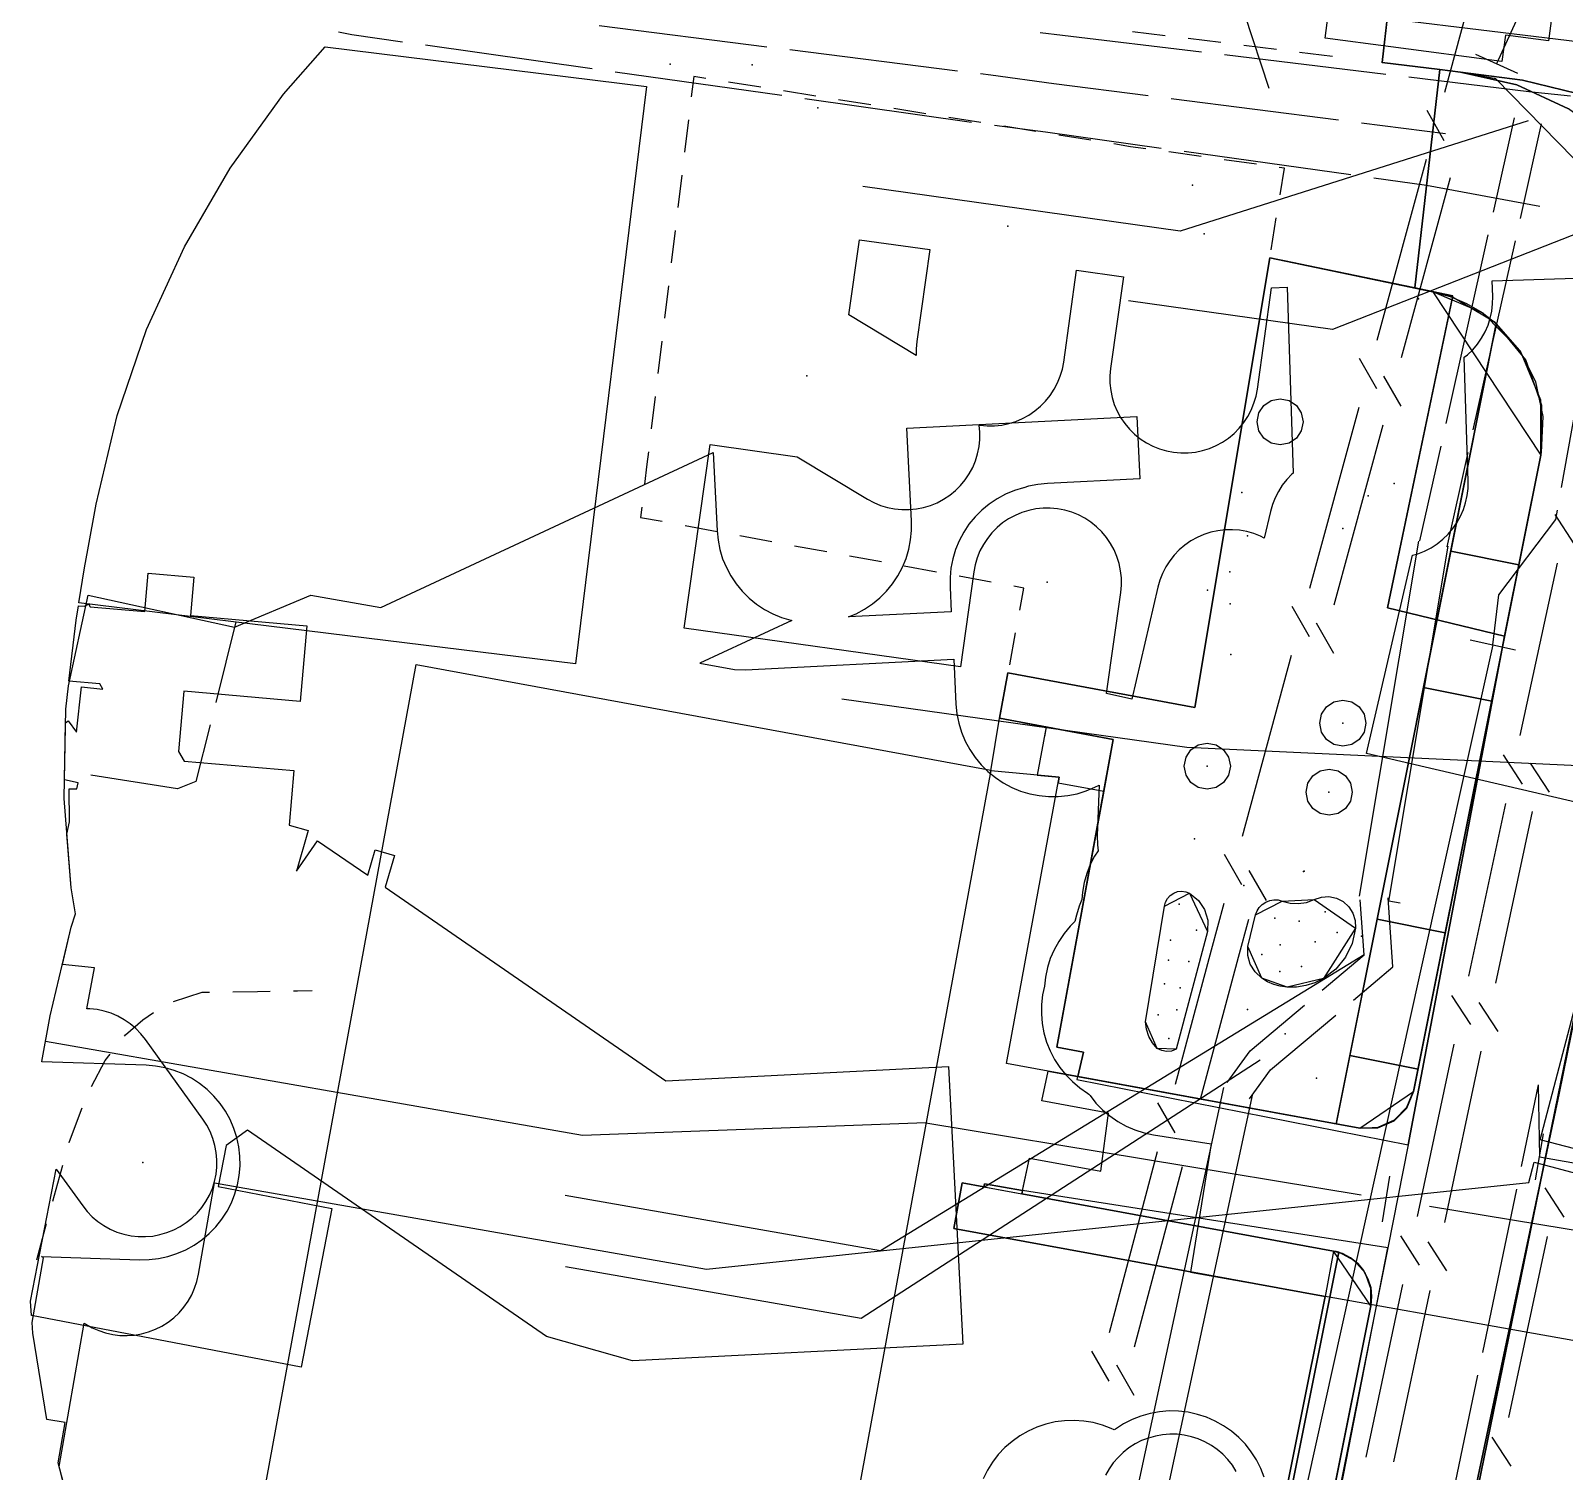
# Model space of a CAD drawing. Header units: metres. Extents: x 4550 to 4731, y 10605 to 11772.
# Drawn here: x 4569.19 to 4602.27, y 10718.54 to 10749.62 of the extents above; entities that cross this region are included whole.
import ezdxf

# ---------------------------------------------------------------- set-up
doc = ezdxf.new("R2010")
doc.units = ezdxf.units.M
for name, color, linetype in [('BOUNDARY', 7, 'Continuous'), ('BUILDING', 7, 'Continuous'), ('BUSH', 7, 'Continuous'), ('CURB', 7, 'Continuous'), ('ELECTR_CABLE', 7, 'Continuous'), ('ELECTR_CABLE_COMM', 7, 'Continuous'), ('GAS', 7, 'Continuous'), ('GRASS', 7, 'Continuous'), ('GROUND', 7, 'Continuous'), ('HEAT', 7, 'Continuous'), ('ROAD', 7, 'Continuous'), ('SEWER', 7, 'Continuous'), ('SIDEWALK_PATH', 7, 'Continuous'), ('TREE', 7, 'Continuous'), ('WATER_PIPELINE', 7, 'Continuous')]:
    doc.layers.add(name, color=color, linetype=linetype)

msp = doc.modelspace()

# ---------------------------------------------------------------- linework, layer by layer
at = {"layer": 'BOUNDARY'}
msp.add_lwpolyline([(4587.243, 10673.095), (4597.11, 10722.304), (4589.101, 10723.775), (4589.281, 10724.759), (4589.748, 10724.673), (4589.761, 10724.741), (4590.577, 10724.591), (4590.728, 10725.291), (4592.267, 10725.008), (4592.435, 10726.261), (4590.996, 10726.525), (4591.136, 10727.171), (4590.237, 10727.336), (4591.371, 10733.509), (4589.897, 10733.645), (4590.084, 10734.78), (4590.266, 10735.763), (4594.299, 10735.017), (4595.912, 10744.716), (4599.04, 10744.065), (4599.581, 10748.777), (4598.336, 10748.927), (4599.162, 10756.121)], dxfattribs=at)
at = {"layer": 'BUILDING'}
for points in [[(4582.471, 10748.413), (4580.937, 10735.956), (4570.226, 10737.275), (4570.349, 10738.026), (4570.418, 10738.418), (4570.599, 10739.401), (4571.051, 10741.311), (4571.687, 10743.168), (4572.502, 10744.953), (4573.489, 10746.65), (4574.637, 10748.242), (4575.54, 10749.266)], [(4582.754, 10694.765), (4571.601, 10696.814), (4574.313, 10710.342), (4573.828, 10710.862), (4573.077, 10711.845), (4577.503, 10735.938), (4589.9, 10733.66)]]:
    msp.add_lwpolyline(points, close=True, dxfattribs=at)
at = {"layer": 'BUSH'}
for p in [(4595.313, 10739.651), (4595.433, 10738.714), (4595.053, 10737.944), (4594.568, 10737.542), (4597.489, 10734.678), (4594.566, 10733.747), (4597.19, 10733.188), (4594.291, 10732.181), (4595.355, 10731.175), (4596.641, 10731.477), (4596.652, 10731.483), (4593.959, 10730.768), (4597.107, 10730.609), (4594.335, 10730.209), (4596.02, 10730.471), (4596.55, 10730.403), (4593.771, 10729.997), (4596.14, 10729.897), (4596.892, 10729.957), (4597.365, 10730.162), (4597.895, 10730.082), (4593.731, 10729.56), (4594.171, 10729.536), (4595.739, 10729.688), (4596.129, 10729.318), (4596.599, 10729.424), (4593.646, 10729.054), (4593.978, 10728.968), (4593.506, 10728.384), (4593.909, 10728.489), (4595.432, 10728.496), (4593.738, 10727.871), (4596.243, 10727.97)]:
    msp.add_point(p, dxfattribs=at)
at = {"layer": 'CURB'}
for points in [[(4593.656, 10749.506), (4592.95, 10749.593)], [(4594.859, 10749.357), (4594.152, 10749.444)], [(4596.061, 10749.209), (4595.355, 10749.296)], [(4597.264, 10749.06), (4596.557, 10749.147)], [(4599.581, 10748.778), (4600.031, 10748.723)], [(4600.793, 10748.579), (4600.031, 10748.723)], [(4583.746, 10748.587), (4583.489, 10748.628), (4583.436, 10748.19)], [(4584.933, 10748.396), (4584.24, 10748.507)], [(4605.147, 10744.123), (4600.793, 10748.579)], [(4586.12, 10748.205), (4585.427, 10748.316)], [(4587.307, 10748.014), (4586.614, 10748.126)], [(4588.494, 10747.823), (4587.801, 10747.935)], [(4589.681, 10747.632), (4588.987, 10747.744)], [(4583.376, 10747.693), (4583.292, 10746.996)], [(4590.868, 10747.441), (4590.174, 10747.553)], [(4592.055, 10747.25), (4591.361, 10747.362)], [(4593.243, 10747.066), (4592.911, 10747.112), (4592.548, 10747.171)], [(4594.433, 10746.901), (4593.738, 10746.998)], [(4595.624, 10746.736), (4594.929, 10746.832)], [(4583.232, 10746.5), (4583.147, 10745.803)], [(4596.137, 10746.072), (4596.233, 10746.651), (4596.119, 10746.667)], [(4595.94, 10744.886), (4596.055, 10745.579)], [(4583.087, 10745.306), (4583.003, 10744.609)], [(4596.919, 10744.506), (4596.232, 10744.649)], [(4582.943, 10744.113), (4582.859, 10743.416)], [(4599.43, 10743.984), (4601.761, 10740.458)], [(4597.345, 10726.023), (4600.799, 10743.289)], [(4582.799, 10742.919), (4582.714, 10742.222)], [(4582.654, 10741.726), (4582.57, 10741.029)], [(4582.51, 10740.532), (4582.477, 10740.262), (4582.426, 10739.835)], [(4601.761, 10740.458), (4599.021, 10726.76)], [(4582.366, 10739.339), (4582.339, 10739.116), (4582.809, 10739.03)], [(4583.3, 10738.939), (4583.991, 10738.813)], [(4584.483, 10738.722), (4585.173, 10738.595)], [(4585.665, 10738.505), (4586.356, 10738.378)], [(4586.848, 10738.288), (4587.538, 10738.161)], [(4588.03, 10738.071), (4588.721, 10737.944)], [(4589.212, 10737.853), (4589.903, 10737.726)], [(4590.395, 10737.636), (4590.605, 10737.597), (4590.603, 10737.587), (4590.516, 10737.117)], [(4590.425, 10736.626), (4590.298, 10735.935)], [(4590.207, 10735.444), (4590.084, 10734.78), (4590.111, 10734.775)], [(4590.602, 10734.684), (4591.088, 10734.594), (4591.051, 10734.389)], [(4572.269, 10728.672), (4572.884, 10728.869), (4573.046, 10728.871)], [(4573.546, 10728.88), (4574.078, 10728.888), (4574.354, 10728.893)], [(4574.854, 10728.901), (4574.944, 10728.903), (4575.258, 10728.908)], [(4571.209, 10727.926), (4571.229, 10727.95), (4571.602, 10728.275), (4571.835, 10728.434)], [(4602.411, 10728.013), (4594.894, 10691.23)], [(4570.496, 10726.835), (4570.794, 10727.398), (4570.9, 10727.533)], [(4591.77, 10727.055), (4591.895, 10727.578), (4591.32, 10727.684)], [(4591.77, 10727.055), (4597.854, 10725.941)], [(4597.854, 10725.941), (4599.015, 10726.729)], [(4570.012, 10725.622), (4570.02, 10725.653), (4570.294, 10726.379)], [(4569.663, 10724.362), (4569.879, 10725.14)], [(4589.748, 10724.673), (4597.29, 10723.287)], [(4569.315, 10723.101), (4569.53, 10723.88)], [(4578.327, 10627.876), (4597.402, 10723.249)], [(4598.09, 10722.108), (4597.29, 10723.287)], [(4588.056, 10671.94), (4598.09, 10722.108)]]:
    msp.add_lwpolyline(points, dxfattribs=at)
for points in [[(4593.644, 10730.73), (4594.183, 10731.006), (4594.571, 10730.178), (4593.892, 10727.644), (4593.488, 10727.659), (4593.234, 10728.23)], [(4595.439, 10729.859), (4595.608, 10730.538), (4596.182, 10730.838), (4596.869, 10730.871), (4597.762, 10730.253), (4597.072, 10729.168), (4596.288, 10728.98), (4595.739, 10729.174), (4595.439, 10729.859)]]:
    msp.add_lwpolyline(points, close=True, dxfattribs=at)
at = {"layer": 'ELECTR_CABLE'}
for points in [[(4605.314, 10758.769), (4600.805, 10748.903)], [(4595.901, 10748.371), (4595.377, 10749.961), (4593.439, 10750.385)], [(4585.067, 10749.262), (4581.451, 10749.718)], [(4575.827, 10749.591), (4576.112, 10749.532), (4577.206, 10749.378)], [(4590.96, 10749.578), (4591.444, 10749.52), (4594.441, 10749.158)], [(4577.701, 10749.308), (4581.297, 10748.8)], [(4589.178, 10748.744), (4585.563, 10749.2)], [(4594.938, 10749.098), (4598.419, 10748.678)], [(4600.35, 10749.111), (4601.26, 10748.695)], [(4581.792, 10748.73), (4585.388, 10748.222)], [(4593.288, 10748.208), (4591.259, 10748.467), (4589.897, 10748.653), (4589.674, 10748.681)], [(4598.916, 10748.618), (4601.503, 10748.306), (4602.398, 10748.212)], [(4585.883, 10748.152), (4589.479, 10747.644)], [(4597.399, 10747.684), (4593.784, 10748.145)], [(4600.737, 10745.697), (4601.192, 10747.733)], [(4601.485, 10747.668), (4593.981, 10745.292), (4587.134, 10746.252)], [(4589.974, 10747.574), (4591.076, 10747.433), (4593.573, 10747.083)], [(4599.702, 10747.39), (4597.895, 10747.621)], [(4601.322, 10745.566), (4601.778, 10747.602)], [(4594.068, 10747.013), (4597.664, 10746.509)], [(4605.856, 10746.542), (4597.269, 10743.171), (4592.866, 10743.789)], [(4598.159, 10746.44), (4599.291, 10746.281), (4601.739, 10745.831)], [(4599.717, 10741.137), (4600.628, 10745.209)], [(4600.302, 10741.006), (4601.213, 10745.078)], [(4602.208, 10739.761), (4602.795, 10743.032)], [(4599.152, 10738.612), (4599.608, 10740.649)], [(4599.738, 10738.482), (4600.193, 10740.518)], [(4600.725, 10736.369), (4600.855, 10737.442), (4602.084, 10739.068), (4602.12, 10739.269)], [(4597.849, 10730.94), (4599.129, 10738.6)], [(4598.481, 10730.834), (4599.761, 10738.494)], [(4573.613, 10736.859), (4573.176, 10735.123)], [(4600.237, 10736.477), (4601.213, 10736.261)], [(4600.725, 10736.369), (4599.139, 10729.205), (4594.678, 10709.053), (4591.515, 10694.765)], [(4573.054, 10734.639), (4572.747, 10733.418), (4572.35, 10733.26), (4570.48, 10733.555)], [(4597.042, 10728.916), (4597.951, 10729.68), (4597.866, 10730.866)], [(4597.719, 10728.701), (4598.571, 10729.418), (4598.464, 10730.908)], [(4598.727, 10730.793), (4598.48, 10730.834)], [(4597.951, 10729.68), (4587.516, 10723.294), (4580.712, 10724.485)], [(4594.991, 10726.925), (4595.487, 10727.608), (4596.659, 10728.594)], [(4595.477, 10726.573), (4595.929, 10727.196), (4597.336, 10728.379)], [(4595.708, 10727.402), (4587.102, 10721.832), (4580.724, 10722.948)], [(4601.7, 10726.87), (4601.334, 10725.109)], [(4601.7, 10726.87), (4601.73, 10725.32)], [(4591.69, 10711.764), (4594.921, 10726.816)], [(4592.316, 10711.63), (4595.547, 10726.682)], [(4601.644, 10724.827), (4601.816, 10725.813)], [(4601.73, 10725.32), (4618.06, 10722.46)], [(4601.232, 10724.62), (4600.499, 10721.098)], [(4600.397, 10720.608), (4599.664, 10717.086)]]:
    msp.add_lwpolyline(points, dxfattribs=at)
at = {"layer": 'ELECTR_CABLE_COMM'}
for points in [[(4599.688, 10748.29), (4600.75, 10752.193)], [(4599.678, 10747.241), (4599.305, 10747.892)], [(4598.233, 10742.94), (4599.295, 10746.843)], [(4598.756, 10742.561), (4599.813, 10746.445)], [(4598.222, 10741.891), (4597.85, 10742.541)], [(4598.745, 10741.512), (4598.373, 10742.163)], [(4596.778, 10737.589), (4597.839, 10741.492)], [(4597.306, 10737.229), (4598.362, 10741.114)], [(4602.478, 10738.547), (4602.071, 10739.176)], [(4601.318, 10734.408), (4602.117, 10738.128)], [(4596.767, 10736.54), (4596.395, 10737.191)], [(4597.295, 10736.18), (4596.923, 10736.831)], [(4595.322, 10732.239), (4596.384, 10736.142)], [(4601.364, 10733.36), (4600.957, 10733.989)], [(4601.944, 10733.186), (4601.537, 10733.816)], [(4600.204, 10729.221), (4601.003, 10732.941)], [(4600.789, 10729.07), (4601.583, 10732.768)], [(4595.312, 10731.19), (4594.939, 10731.84)], [(4595.845, 10730.848), (4595.472, 10731.499)], [(4593.881, 10726.885), (4594.655, 10729.784), (4594.929, 10730.792)], [(4594.42, 10726.562), (4595.238, 10729.627), (4595.462, 10730.45)], [(4600.251, 10728.173), (4599.843, 10728.802)], [(4600.837, 10728.022), (4600.429, 10728.651)], [(4599.098, 10724.032), (4599.891, 10727.754)], [(4599.688, 10723.905), (4600.476, 10727.603)], [(4593.876, 10725.836), (4593.5, 10726.484)], [(4592.453, 10721.527), (4593.495, 10725.435)], [(4592.997, 10721.223), (4594.034, 10725.112)], [(4602.262, 10724.019), (4601.854, 10724.648)], [(4599.145, 10722.984), (4598.737, 10723.613)], [(4601.069, 10719.694), (4601.901, 10723.6)], [(4599.736, 10722.857), (4599.328, 10723.486)], [(4597.992, 10718.844), (4598.785, 10722.565)], [(4598.587, 10718.739), (4599.375, 10722.438)], [(4592.447, 10720.478), (4592.072, 10721.127)], [(4592.991, 10720.174), (4592.616, 10720.822)], [(4601.117, 10718.646), (4600.709, 10719.275)]]:
    msp.add_lwpolyline(points, dxfattribs=at)
at = {"layer": 'GAS'}
for points in [[(4602.045, 10750.317), (4601.927, 10749.398), (4600.996, 10749.517), (4600.921, 10748.952), (4598.524, 10749.268), (4597.108, 10749.455), (4597.18, 10750.005)], [(4603.588, 10732.722), (4598, 10734.018), (4598.993, 10738.298), (4598.995, 10738.3), (4599.107, 10738.332), (4599.253, 10738.389), (4599.393, 10738.461), (4599.525, 10738.546), (4599.648, 10738.644), (4599.761, 10738.753), (4599.863, 10738.872), (4599.952, 10739.001), (4600.028, 10739.138), (4600.091, 10739.282), (4600.139, 10739.432), (4600.173, 10739.585), (4600.191, 10739.741), (4600.193, 10739.898), (4600.109, 10742.569), (4600.178, 10742.624), (4600.291, 10742.733), (4600.393, 10742.852), (4600.482, 10742.981), (4600.558, 10743.118), (4600.621, 10743.262), (4600.669, 10743.412), (4600.703, 10743.565), (4600.721, 10743.721), (4600.723, 10743.878), (4600.713, 10744.221), (4606.324, 10744.399)], [(4603.045, 10725.348), (4601.747, 10725.688), (4602.678, 10729.243)], [(4569.953, 10718.052), (4569.797, 10718.639), (4570.34, 10721.735), (4570.373, 10721.712), (4570.509, 10721.634), (4570.652, 10721.57), (4570.801, 10721.521), (4570.955, 10721.486), (4571.11, 10721.467), (4571.267, 10721.463), (4571.424, 10721.474), (4571.579, 10721.501), (4571.73, 10721.542), (4571.877, 10721.599), (4572.017, 10721.669), (4572.15, 10721.753), (4572.274, 10721.849), (4572.388, 10721.957), (4572.49, 10722.076), (4572.581, 10722.204), (4572.659, 10722.341), (4572.722, 10722.484), (4572.772, 10722.633), (4572.807, 10722.786), (4573.151, 10724.756), (4583.761, 10722.9), (4601.505, 10724.765), (4601.62, 10725.204), (4602.785, 10724.899)], [(4595.192, 10718.533), (4595.108, 10718.665), (4595.01, 10718.789), (4594.902, 10718.902), (4594.782, 10719.004), (4594.653, 10719.094), (4594.516, 10719.17), (4594.372, 10719.233), (4594.223, 10719.282), (4594.07, 10719.315), (4593.914, 10719.334), (4593.757, 10719.337), (4593.6, 10719.324), (4593.446, 10719.297), (4593.295, 10719.254), (4593.148, 10719.197), (4593.008, 10719.126), (4592.876, 10719.041), (4592.753, 10718.944), (4592.64, 10718.835), (4592.538, 10718.715), (4592.448, 10718.587), (4592.371, 10718.45)]]:
    msp.add_lwpolyline(points, dxfattribs=at)
for points in [[(4587.061, 10745.105), (4588.578, 10744.892), (4588.3, 10742.911), (4588.286, 10742.755), (4588.287, 10742.611), (4586.834, 10743.487)], [(4592.393, 10735.319), (4592.699, 10737.495), (4592.713, 10737.652), (4592.712, 10737.809), (4592.695, 10737.965), (4592.663, 10738.119), (4592.616, 10738.268), (4592.555, 10738.413), (4592.48, 10738.551), (4592.392, 10738.681), (4592.291, 10738.801), (4592.179, 10738.912), (4592.057, 10739.01), (4591.926, 10739.096), (4591.787, 10739.169), (4591.641, 10739.228), (4591.491, 10739.273), (4591.336, 10739.302), (4591.18, 10739.316), (4591.023, 10739.315), (4590.867, 10739.298), (4590.713, 10739.266), (4590.563, 10739.22), (4590.419, 10739.158), (4590.281, 10739.083), (4590.151, 10738.995), (4590.03, 10738.894), (4589.92, 10738.783), (4589.822, 10738.66), (4589.735, 10738.529), (4589.662, 10738.39), (4589.603, 10738.245), (4589.559, 10738.094), (4589.53, 10737.94), (4589.242, 10735.89), (4583.284, 10736.726), (4583.839, 10740.687), (4585.719, 10740.423), (4587.234, 10739.51), (4587.372, 10739.435), (4587.517, 10739.375), (4587.667, 10739.329), (4587.821, 10739.298), (4587.977, 10739.282), (4588.134, 10739.282), (4588.291, 10739.297), (4588.445, 10739.327), (4588.595, 10739.372), (4588.74, 10739.432), (4588.879, 10739.506), (4589.01, 10739.592), (4589.132, 10739.692), (4589.243, 10739.802), (4589.343, 10739.924), (4589.43, 10740.054), (4589.505, 10740.192), (4589.565, 10740.337), (4589.611, 10740.487), (4589.642, 10740.641), (4589.658, 10740.797), (4589.658, 10740.954), (4589.644, 10741.108), (4589.662, 10741.105), (4589.819, 10741.091), (4589.976, 10741.092), (4590.132, 10741.108), (4590.286, 10741.14), (4590.436, 10741.187), (4590.58, 10741.248), (4590.718, 10741.323), (4590.848, 10741.412), (4590.968, 10741.512), (4591.079, 10741.624), (4591.177, 10741.746), (4591.263, 10741.878), (4591.336, 10742.017), (4591.395, 10742.162), (4591.44, 10742.313), (4591.469, 10742.467), (4591.747, 10744.448), (4592.756, 10744.306), (4592.478, 10742.326), (4592.464, 10742.169), (4592.465, 10742.012), (4592.482, 10741.856), (4592.513, 10741.702), (4592.56, 10741.552), (4592.622, 10741.408), (4592.697, 10741.27), (4592.785, 10741.14), (4592.885, 10741.02), (4592.997, 10740.909), (4593.12, 10740.811), (4593.251, 10740.725), (4593.39, 10740.652), (4593.535, 10740.593), (4593.686, 10740.548), (4593.84, 10740.519), (4593.997, 10740.505), (4594.154, 10740.506), (4594.31, 10740.523), (4594.464, 10740.555), (4594.613, 10740.601), (4594.758, 10740.663), (4594.896, 10740.738), (4595.026, 10740.826), (4595.146, 10740.927), (4595.256, 10741.038), (4595.355, 10741.161), (4595.441, 10741.292), (4595.514, 10741.431), (4595.573, 10741.576), (4595.617, 10741.727), (4595.647, 10741.881), (4595.954, 10744.07), (4596.291, 10744.08), (4596.418, 10740.069), (4596.39, 10740.045), (4596.281, 10739.932), (4596.184, 10739.809), (4596.099, 10739.677), (4596.027, 10739.537), (4595.97, 10739.391), (4595.927, 10739.24), (4595.794, 10738.667), (4595.715, 10738.708), (4595.569, 10738.765), (4595.418, 10738.808), (4595.263, 10738.836), (4595.107, 10738.849), (4594.95, 10738.846), (4594.794, 10738.828), (4594.64, 10738.795), (4594.491, 10738.746), (4594.347, 10738.684), (4594.21, 10738.607), (4594.081, 10738.518), (4593.961, 10738.416), (4593.852, 10738.303), (4593.755, 10738.18), (4593.67, 10738.048), (4593.598, 10737.908), (4593.541, 10737.762), (4593.498, 10737.611), (4592.937, 10735.193)]]:
    msp.add_lwpolyline(points, close=True, dxfattribs=at)
at = {"layer": 'GRASS'}
for points in [[(4600.98, 10736.553), (4598.451, 10737.167), (4599.859, 10743.894), (4599.04, 10744.065), (4595.912, 10744.716), (4594.299, 10735.017), (4590.266, 10735.763), (4590.084, 10734.78), (4591.088, 10734.594), (4590.897, 10733.552), (4591.371, 10733.509), (4591.349, 10733.388), (4592.334, 10733.207), (4591.32, 10727.684), (4591.895, 10727.578), (4591.755, 10726.991), (4598.896, 10725.578)], [(4590.266, 10735.763), (4594.299, 10735.017), (4595.912, 10744.716), (4599.43, 10743.984), (4599.804, 10743.88), (4600.159, 10743.731), (4600.493, 10743.536), (4600.8, 10743.3), (4597.348, 10726.034), (4591.77, 10727.055), (4591.895, 10727.578), (4591.32, 10727.684), (4592.536, 10734.326), (4590.084, 10734.78)], [(4599.853, 10743.863), (4598.451, 10737.167), (4600.98, 10736.553), (4601.761, 10740.458), (4601.78, 10741.53), (4601.436, 10742.513), (4600.777, 10743.32)], [(4600.8, 10743.3), (4599.818, 10738.389), (4601.288, 10738.095), (4601.772, 10740.518), (4601.809, 10741.291), (4601.651, 10742.037), (4601.31, 10742.718)], [(4596.633, 10741.176), (4596.594, 10740.982), (4596.488, 10740.824), (4596.33, 10740.718), (4596.136, 10740.679), (4595.942, 10740.718), (4595.784, 10740.824), (4595.678, 10740.982), (4595.638, 10741.176), (4595.678, 10741.37), (4595.784, 10741.528), (4595.942, 10741.634), (4596.136, 10741.673), (4596.33, 10741.634), (4596.488, 10741.528), (4596.594, 10741.37)], [(4599.229, 10735.447), (4600.7, 10735.153), (4601.288, 10738.095), (4599.818, 10738.389)], [(4597.987, 10734.678), (4597.948, 10734.484), (4597.841, 10734.326), (4597.683, 10734.219), (4597.489, 10734.18), (4597.296, 10734.219), (4597.138, 10734.326), (4597.031, 10734.484), (4596.992, 10734.678), (4597.031, 10734.871), (4597.138, 10735.03), (4597.296, 10735.136), (4597.489, 10735.175), (4597.683, 10735.136), (4597.841, 10735.03), (4597.948, 10734.871)], [(4599.229, 10735.447), (4598.229, 10730.447), (4599.7, 10730.152), (4600.7, 10735.153)], [(4595.063, 10733.747), (4595.024, 10733.553), (4594.918, 10733.395), (4594.76, 10733.289), (4594.566, 10733.25), (4594.372, 10733.289), (4594.214, 10733.395), (4594.108, 10733.553), (4594.069, 10733.747), (4594.108, 10733.941), (4594.214, 10734.099), (4594.372, 10734.205), (4594.566, 10734.244), (4594.76, 10734.205), (4594.918, 10734.099), (4595.024, 10733.941)], [(4597.694, 10733.189), (4597.655, 10732.995), (4597.548, 10732.837), (4597.39, 10732.73), (4597.197, 10732.691), (4597.003, 10732.73), (4596.845, 10732.837), (4596.738, 10732.995), (4596.699, 10733.189), (4596.738, 10733.382), (4596.845, 10733.541), (4597.003, 10733.647), (4597.197, 10733.686), (4597.39, 10733.647), (4597.548, 10733.541), (4597.655, 10733.382)], [(4594.183, 10731.006), (4594.374, 10730.853), (4594.508, 10730.653), (4594.576, 10730.423), (4594.571, 10730.178), (4593.892, 10727.644), (4593.793, 10727.603), (4593.688, 10727.593), (4593.584, 10727.611), (4593.488, 10727.659), (4593.383, 10727.781), (4593.305, 10727.919), (4593.254, 10728.071), (4593.234, 10728.23), (4593.644, 10730.73), (4593.666, 10730.817), (4593.707, 10730.894), (4593.766, 10730.96), (4593.841, 10731.01), (4593.925, 10731.041), (4594.012, 10731.05), (4594.1, 10731.039)], [(4595.608, 10730.538), (4595.64, 10730.624), (4595.688, 10730.701), (4595.751, 10730.766), (4595.827, 10730.817), (4595.913, 10730.851), (4596.002, 10730.866), (4596.093, 10730.862), (4596.182, 10730.838), (4596.353, 10730.793), (4596.529, 10730.783), (4596.703, 10730.809), (4596.869, 10730.871), (4597.027, 10730.924), (4597.19, 10730.933), (4597.35, 10730.9), (4597.498, 10730.825), (4597.62, 10730.713), (4597.708, 10730.575), (4597.756, 10730.419), (4597.762, 10730.253), (4597.69, 10729.925), (4597.546, 10729.628), (4597.338, 10729.372), (4597.072, 10729.168), (4596.888, 10729.077), (4596.694, 10729.015), (4596.493, 10728.982), (4596.288, 10728.98), (4596.141, 10728.999), (4596, 10729.039), (4595.865, 10729.097), (4595.739, 10729.174), (4595.595, 10729.309), (4595.494, 10729.475), (4595.44, 10729.661), (4595.439, 10729.859)], [(4598.229, 10730.447), (4597.641, 10727.505), (4599.111, 10727.211), (4599.7, 10730.152)], [(4597.346, 10726.034), (4597.854, 10725.941), (4598.251, 10725.958), (4598.601, 10726.117), (4598.87, 10726.392), (4599.021, 10726.76), (4599.111, 10727.211), (4597.641, 10727.505)], [(4597.29, 10723.287), (4597.11, 10722.304), (4589.101, 10723.775), (4589.281, 10724.759)], [(4597.11, 10722.304), (4587.243, 10673.095), (4586.464, 10673.255), (4585.693, 10669.403), (4586.497, 10669.242), (4578.649, 10630.007), (4578.346, 10629.28), (4577.808, 10628.743), (4577.108, 10628.444), (4576.32, 10628.434), (4576.136, 10627.451), (4576.708, 10627.4), (4577.274, 10627.457), (4577.819, 10627.621), (4578.328, 10627.887), (4597.403, 10723.26), (4597.347, 10723.275), (4597.29, 10723.287)], [(4597.403, 10723.26), (4596.404, 10718.264), (4597.286, 10718.087), (4598.09, 10722.108), (4598.094, 10722.479), (4597.969, 10722.816), (4597.732, 10723.087)]]:
    msp.add_lwpolyline(points, close=True, dxfattribs=at)
msp.add_lwpolyline([(4587.647, 10669.334), (4591.521, 10688.606), (4595.589, 10708.644), (4598.462, 10723.355), (4590.577, 10724.591), (4589.761, 10724.741), (4589.748, 10724.673), (4589.281, 10724.759), (4589.101, 10723.775), (4597.11, 10722.304), (4587.243, 10673.095)], dxfattribs=at)
at = {"layer": 'GROUND'}
msp.add_lwpolyline([(4590.266, 10735.763), (4594.299, 10735.017), (4595.912, 10744.716), (4599.04, 10744.065), (4599.442, 10743.979), (4599.841, 10743.808), (4598.451, 10737.167), (4600.98, 10736.553), (4599.015, 10726.729), (4598.864, 10726.366), (4598.595, 10726.097), (4598.247, 10725.947), (4597.854, 10725.941), (4591.77, 10727.055), (4591.895, 10727.578), (4591.32, 10727.684), (4592.334, 10733.207), (4592.536, 10734.326), (4590.084, 10734.78)], close=True, dxfattribs=at)
msp.add_lwpolyline([(4587.243, 10673.095), (4597.11, 10722.304), (4589.101, 10723.775), (4589.281, 10724.759), (4589.748, 10724.673), (4589.761, 10724.741), (4590.577, 10724.591), (4590.562, 10724.523), (4597.29, 10723.287), (4597.482, 10723.232), (4597.656, 10723.141), (4597.81, 10723.018), (4597.937, 10722.865), (4598.032, 10722.69), (4598.09, 10722.502), (4598.11, 10722.306), (4598.09, 10722.108), (4588.056, 10671.94)], dxfattribs=at)
at = {"layer": 'HEAT'}
msp.add_lwpolyline([(4593.046, 10741.29), (4593.114, 10739.949), (4591.117, 10739.847), (4590.912, 10739.827), (4590.71, 10739.786), (4590.61, 10739.756), (4590.601, 10739.754), (4590.404, 10739.694), (4590.213, 10739.614), (4590.032, 10739.517), (4589.86, 10739.402), (4589.701, 10739.271), (4589.556, 10739.125), (4589.425, 10738.966), (4589.311, 10738.794), (4589.214, 10738.612), (4589.136, 10738.422), (4589.076, 10738.224), (4589.036, 10738.022), (4589.017, 10737.817), (4589.017, 10737.611), (4589.044, 10737.081), (4586.826, 10736.969), (4586.989, 10737.037), (4587.171, 10737.134), (4587.342, 10737.249), (4587.501, 10737.38), (4587.647, 10737.526), (4587.777, 10737.685), (4587.891, 10737.857), (4587.988, 10738.039), (4588.067, 10738.229), (4588.126, 10738.427), (4588.166, 10738.629), (4588.186, 10738.834), (4588.186, 10739.04), (4588.084, 10741.038)], close=True, dxfattribs=at)
for points in [[(4570.052, 10717.683), (4569.776, 10718.716), (4569.929, 10719.587), (4569.534, 10719.656), (4569.229, 10721.515), (4569.214, 10721.745), (4569.459, 10723.142), (4569.416, 10723.171), (4571.532, 10723.099), (4571.739, 10723.102), (4571.943, 10723.125), (4572.145, 10723.168), (4572.341, 10723.231), (4572.53, 10723.313), (4572.711, 10723.413), (4572.88, 10723.53), (4573.038, 10723.663), (4573.181, 10723.811), (4573.309, 10723.972), (4573.421, 10724.145), (4573.516, 10724.328), (4573.592, 10724.52), (4573.649, 10724.718), (4573.686, 10724.92), (4573.703, 10725.126), (4573.7, 10725.332), (4573.677, 10725.537), (4573.633, 10725.738), (4573.571, 10725.934), (4573.489, 10726.124), (4573.389, 10726.304), (4573.272, 10726.474), (4573.139, 10726.631), (4572.991, 10726.774), (4572.83, 10726.903), (4572.657, 10727.015), (4572.474, 10727.109), (4572.282, 10727.185), (4572.084, 10727.242), (4571.881, 10727.279), (4571.676, 10727.296), (4569.428, 10727.373), (4569.428, 10727.378), (4569.608, 10728.361), (4570.056, 10730.274), (4570.155, 10730.564), (4570.057, 10731.122), (4569.966, 10732.278), (4570.025, 10732.547), (4570.013, 10733.259), (4570.181, 10733.262), (4570.209, 10733.391), (4569.913, 10733.456), (4569.941, 10734.978), (4570, 10735.483), (4570.427, 10737.438), (4573.585, 10736.748), (4575.225, 10737.437), (4576.74, 10737.171), (4583.906, 10740.512), (4583.991, 10738.827), (4584.012, 10738.622), (4584.052, 10738.42), (4584.112, 10738.223), (4584.192, 10738.033), (4584.289, 10737.851), (4584.404, 10737.68), (4584.535, 10737.521), (4584.681, 10737.375), (4584.84, 10737.245), (4585.012, 10737.131), (4585.194, 10737.034), (4585.384, 10736.955), (4585.582, 10736.896), (4585.606, 10736.891), (4583.622, 10735.967), (4584.368, 10735.837), (4584.601, 10735.829), (4589.096, 10736.057), (4589.145, 10735.084), (4589.166, 10734.879), (4589.206, 10734.677), (4589.266, 10734.479), (4589.346, 10734.289), (4589.443, 10734.108), (4589.558, 10733.936), (4589.689, 10733.777), (4589.835, 10733.632), (4589.994, 10733.501), (4590.166, 10733.387), (4590.348, 10733.29), (4590.538, 10733.212), (4590.735, 10733.152), (4590.938, 10733.112), (4591.143, 10733.092), (4591.349, 10733.093), (4591.554, 10733.113), (4591.756, 10733.154), (4591.953, 10733.214), (4592.143, 10733.293), (4592.23, 10733.34), (4592.192, 10732.254), (4592.195, 10732.048), (4592.209, 10731.925), (4592.135, 10731.809), (4592.042, 10731.626), (4591.967, 10731.434), (4591.912, 10731.235), (4591.876, 10731.032), (4591.863, 10730.869), (4591.803, 10730.729), (4591.741, 10730.532), (4591.711, 10730.394), (4591.609, 10730.294), (4591.477, 10730.137), (4591.36, 10729.967), (4591.261, 10729.786), (4591.179, 10729.597), (4591.117, 10729.401), (4591.074, 10729.199), (4591.053, 10729.005), (4591.012, 10728.814), (4590.989, 10728.609), (4590.987, 10728.403), (4591.005, 10728.198), (4591.042, 10727.995), (4591.1, 10727.797), (4591.176, 10727.606), (4591.271, 10727.423), (4591.383, 10727.25), (4591.512, 10727.089), (4591.656, 10726.942), (4591.813, 10726.809), (4591.983, 10726.692), (4592.014, 10726.675), (4592.036, 10726.642), (4592.165, 10726.481), (4592.308, 10726.333), (4592.466, 10726.201), (4592.636, 10726.084), (4592.816, 10725.985), (4593.006, 10725.903), (4593.202, 10725.841), (4593.404, 10725.798), (4594.647, 10725.598), (4594.201, 10722.835), (4613.289, 10719.436)], [(4595.795, 10718.407), (4595.719, 10718.599), (4595.626, 10718.782), (4595.515, 10718.956), (4595.387, 10719.118), (4595.244, 10719.266), (4595.087, 10719.4), (4594.918, 10719.518), (4594.738, 10719.618), (4594.549, 10719.701), (4594.353, 10719.764), (4594.152, 10719.809), (4593.947, 10719.833), (4593.741, 10719.837), (4593.536, 10719.82), (4593.333, 10719.784), (4593.135, 10719.728), (4592.943, 10719.653), (4592.759, 10719.559), (4592.586, 10719.448), (4592.56, 10719.427), (4592.495, 10719.459), (4592.302, 10719.532), (4592.104, 10719.586), (4591.9, 10719.62), (4591.695, 10719.634), (4591.489, 10719.627), (4591.284, 10719.601), (4591.083, 10719.554), (4590.888, 10719.488), (4590.7, 10719.404), (4590.522, 10719.301), (4590.354, 10719.181), (4590.199, 10719.046), (4590.058, 10718.895), (4589.932, 10718.732), (4589.823, 10718.557), (4589.731, 10718.373)]]:
    msp.add_lwpolyline(points, dxfattribs=at)
at = {"layer": 'ROAD'}
for points in [[(4582.659, 10631.366), (4594.534, 10689.473), (4594.339, 10689.674), (4594.21, 10689.916), (4594.15, 10690.184), (4594.168, 10690.463), (4594.261, 10690.727), (4594.421, 10690.95), (4594.636, 10691.122), (4594.894, 10691.23), (4605.181, 10741.566), (4605.302, 10742.802), (4605.169, 10744.025), (4604.79, 10745.194), (4604.173, 10746.272), (4603.347, 10747.2), (4602.358, 10747.931), (4601.242, 10748.445), (4600.031, 10748.723), (4598.336, 10748.921), (4599.039, 10755.046)], [(4599.038, 10755.044), (4598.336, 10748.927), (4599.581, 10748.777), (4601.366, 10748.55), (4602.542, 10748.259), (4603.318, 10748.036), (4604.023, 10747.66), (4604.635, 10747.146), (4605.131, 10746.509), (4605.484, 10745.782), (4605.675, 10745.006), (4605.701, 10744.207), (4605.558, 10743.412), (4602.155, 10726.694), (4598.8, 10710.817), (4594.745, 10690.917), (4594.408, 10690.986), (4594.177, 10689.93), (4594.569, 10689.849), (4592.296, 10678.677)]]:
    msp.add_lwpolyline(points, dxfattribs=at)
at = {"layer": 'SEWER'}
msp.add_lwpolyline([(4570.056, 10730.274), (4570.155, 10730.564), (4570.057, 10731.122), (4569.906, 10733.047), (4569.936, 10734.685), (4569.997, 10734.728), (4570.175, 10734.478), (4570.285, 10735.463), (4570.742, 10735.412), (4570.674, 10735.524), (4570.011, 10735.582), (4570.163, 10736.896), (4570.215, 10737.209), (4570.347, 10737.197), (4570.429, 10737.247), (4570.466, 10737.187), (4571.646, 10737.084), (4571.719, 10737.914), (4572.705, 10737.827), (4572.633, 10736.997), (4575.139, 10736.778), (4574.996, 10735.146), (4572.49, 10735.365), (4572.376, 10734.061), (4572.499, 10733.859), (4574.865, 10733.652), (4574.762, 10732.478), (4575.174, 10732.359), (4574.922, 10731.485), (4575.374, 10732.14), (4576.457, 10731.393), (4576.616, 10731.944), (4577.031, 10731.824), (4576.832, 10731.135), (4582.883, 10726.962), (4588.986, 10727.271), (4589.29, 10721.279), (4582.17, 10720.918), (4580.315, 10721.444), (4573.859, 10725.896), (4573.399, 10725.564), (4573.229, 10724.677), (4575.678, 10724.207), (4575.021, 10720.782), (4569.205, 10721.897), (4569.185, 10722.204), (4569.732, 10725.057), (4570.307, 10724.261), (4570.405, 10724.138), (4570.515, 10724.026), (4570.635, 10723.924), (4570.764, 10723.836), (4570.902, 10723.76), (4571.046, 10723.698), (4571.196, 10723.65), (4571.35, 10723.618), (4571.506, 10723.601), (4571.663, 10723.599), (4571.819, 10723.612), (4571.973, 10723.641), (4572.124, 10723.684), (4572.27, 10723.743), (4572.409, 10723.815), (4572.541, 10723.901), (4572.664, 10723.999), (4572.776, 10724.108), (4572.877, 10724.228), (4572.966, 10724.358), (4573.042, 10724.495), (4573.104, 10724.64), (4573.151, 10724.789), (4573.184, 10724.943), (4573.201, 10725.099), (4573.203, 10725.256), (4573.19, 10725.412), (4573.161, 10725.567), (4573.117, 10725.718), (4573.059, 10725.863), (4572.987, 10726.003), (4572.901, 10726.134), (4571.659, 10727.854), (4571.561, 10727.976), (4571.452, 10728.089), (4571.331, 10728.19), (4571.202, 10728.279), (4571.064, 10728.354), (4570.92, 10728.416), (4570.77, 10728.464), (4570.617, 10728.496), (4570.461, 10728.514), (4570.395, 10728.515), (4570.563, 10729.394), (4569.869, 10729.472)], close=True, dxfattribs=at)
msp.add_lwpolyline([(4608.71, 10733.47), (4594.127, 10734.152), (4586.681, 10735.196)], dxfattribs=at)
at = {"layer": 'SIDEWALK_PATH'}
for points in [[(4588.056, 10671.94), (4598.09, 10722.108), (4598.11, 10722.306), (4598.09, 10722.502), (4598.032, 10722.69), (4597.937, 10722.865), (4597.81, 10723.018), (4597.656, 10723.141), (4597.482, 10723.232), (4597.29, 10723.287), (4590.562, 10724.523), (4590.728, 10725.291), (4592.267, 10725.008), (4592.435, 10726.261), (4590.996, 10726.525), (4591.136, 10727.171), (4597.854, 10725.941), (4598.247, 10725.947), (4598.595, 10726.097), (4598.864, 10726.366), (4599.015, 10726.729), (4601.761, 10740.458), (4601.76, 10741.644), (4601.322, 10742.701), (4600.52, 10743.518), (4599.43, 10743.984), (4599.04, 10744.065), (4599.581, 10748.777), (4600.031, 10748.723), (4601.242, 10748.445), (4602.358, 10747.931)], [(4602.542, 10748.259), (4601.366, 10748.55), (4599.581, 10748.777), (4599.04, 10744.065), (4599.858, 10743.889), (4598.451, 10737.167), (4600.98, 10736.553), (4598.896, 10725.578), (4598.462, 10723.355), (4588.903, 10675.58)], [(4592.296, 10678.677), (4594.569, 10689.849), (4594.177, 10689.93), (4594.408, 10690.986), (4594.745, 10690.917), (4598.8, 10710.817), (4602.155, 10726.694), (4605.558, 10743.412)], [(4605.181, 10741.566), (4594.894, 10691.23), (4594.636, 10691.122), (4594.421, 10690.95), (4594.261, 10690.727), (4594.168, 10690.463), (4594.15, 10690.184), (4594.21, 10689.916), (4594.339, 10689.674), (4594.534, 10689.473), (4582.659, 10631.366)]]:
    msp.add_lwpolyline(points, dxfattribs=at)
msp.add_lwpolyline([(4590.237, 10727.336), (4591.371, 10733.509), (4589.897, 10733.645), (4590.084, 10734.78), (4592.536, 10734.326), (4592.334, 10733.207), (4591.32, 10727.684), (4591.895, 10727.578), (4591.77, 10727.055), (4591.136, 10727.171)], close=True, dxfattribs=at)
at = {"layer": 'TREE'}
for p in [(4582.977, 10748.891), (4584.745, 10748.878), (4586.165, 10747.948), (4594.25, 10746.283), (4590.265, 10745.398), (4594.501, 10745.234), (4599.125, 10743.828), (4585.925, 10742.168), (4598.595, 10739.848), (4598.034, 10739.578), (4597.486, 10738.878), (4591.114, 10737.718), (4595.056, 10737.25), (4595.071, 10736.156), (4596.92, 10727.017), (4571.605, 10725.198)]:
    msp.add_point(p, dxfattribs=at)
at = {"layer": 'WATER_PIPELINE'}
for points in [[(4587.014, 10751.27), (4612.158, 10748.22)], [(4588.495, 10726.051), (4581.086, 10725.781), (4569.507, 10727.807)], [(4588.495, 10726.051), (4597.882, 10724.502)], [(4598.498, 10724.905), (4598.336, 10723.921)], [(4599.362, 10724.258), (4608.75, 10722.71)]]:
    msp.add_lwpolyline(points, dxfattribs=at)

doc.saveas('drawing.dxf')
